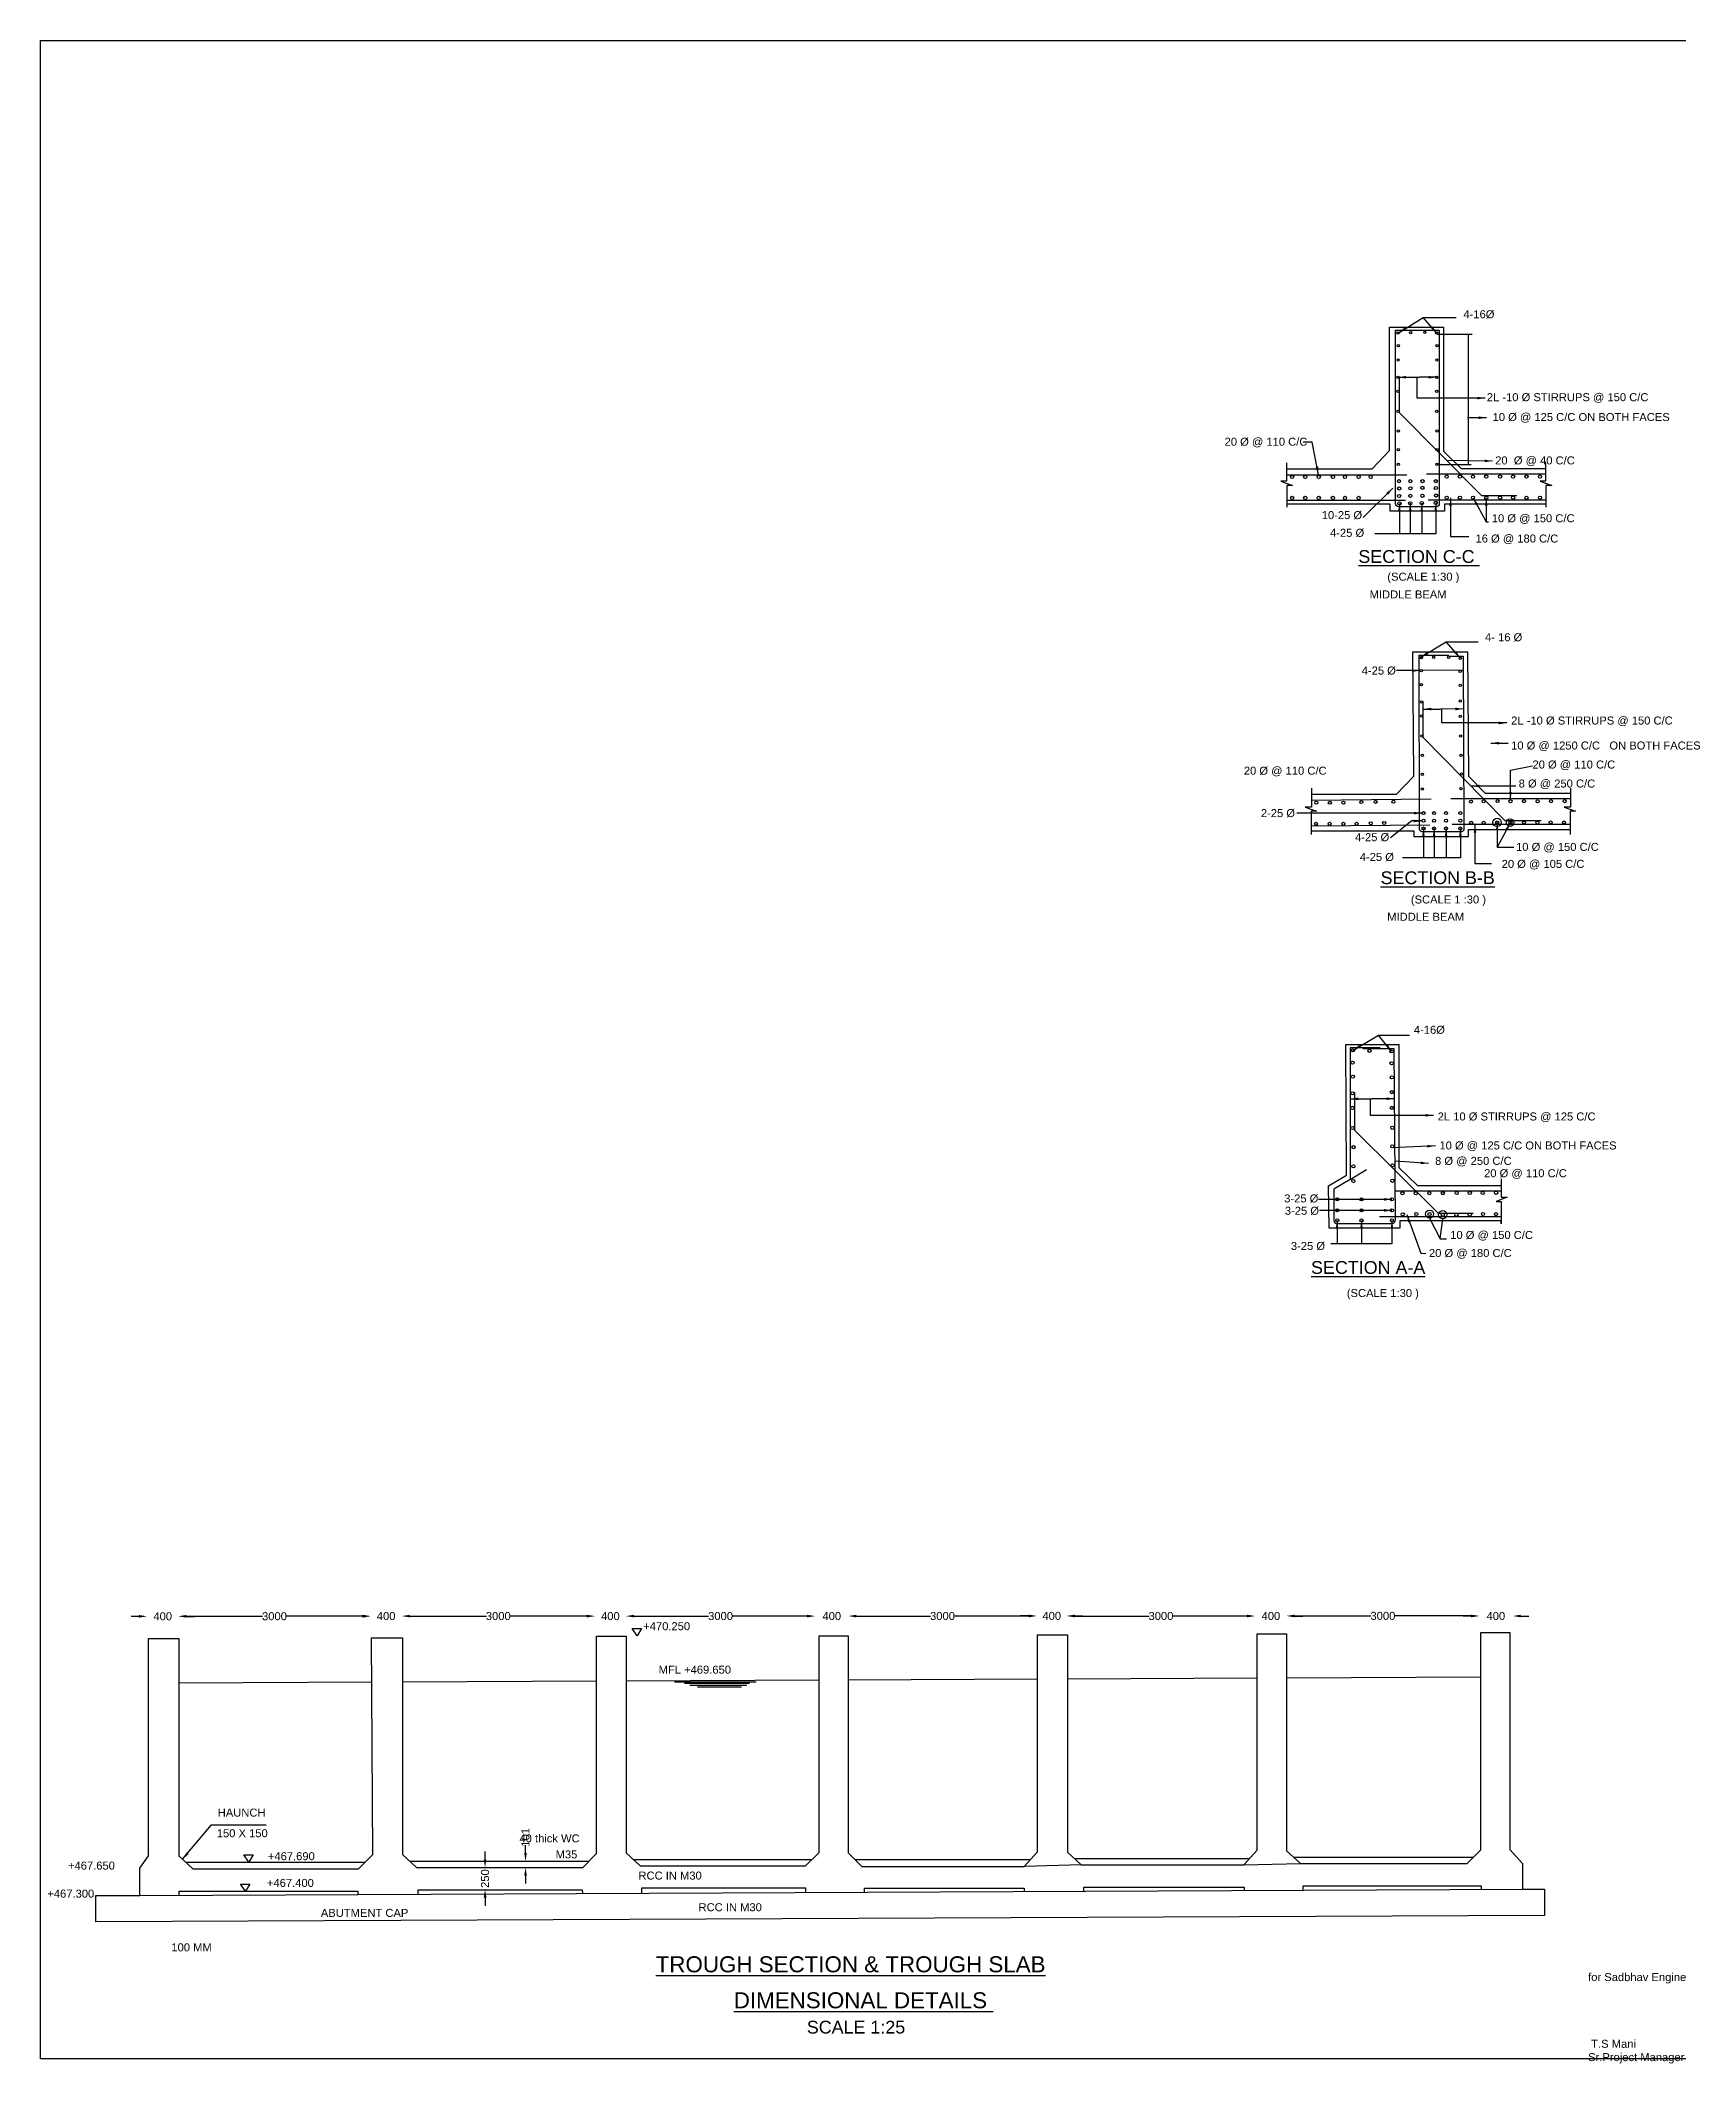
# Model space of a CAD drawing. Header units: millimetres. Extents: x 5124 to 10908727, y 2311 to 36108185.
# Drawn here: x 10857911 to 10883509, y 36076578 to 36108182 of the extents above; entities that cross this region are included whole.
import ezdxf

# ---------------------------------------------------------------- set-up
doc = ezdxf.new("R2010")
doc.units = ezdxf.units.MM
doc.header["$MEASUREMENT"] = 0
for name, color, linetype in [('DIMENSION', 7, 'Continuous'), ('DRAWING', 2, 'Continuous'), ('TEXT', 7, 'Continuous')]:
    doc.layers.add(name, color=color, linetype=linetype)
doc.styles.get("Standard").update_dxf_attribs({"font": 'arial.ttf', "height": 125})
doc.dimstyles.get("Standard").update_dxf_attribs({"dimtxt": 150, "dimasz": 125, "dimexe": 0.18, "dimexo": 0.0625, "dimgap": 0.09, "dimtad": 0, "dimdec": 0, "dimzin": 0, "dimdsep": 46, "dimtxsty": 'Standard', "dimcen": 0.09, "dimse1": 1, "dimse2": 1, "dimadec": 0, "dimazin": 0, "dimtfac": 1, "dimtdec": 0, "dimtofl": 0, "dimtmove": 0, "dimatfit": 3, "dimfxl": 0, "dimtolj": 1, "dimtzin": 0, "dimarcsym": 0})

# ---------------------------------------------------------------- blocks, each defined once
blk = doc.blocks.new('*D9')
at = {"layer": 'Defpoints', "color": 0, "transparency": 16777216}
for p in [(10859576, 36083571), (10860068, 36083571), (10860068, 36083564)]:
    blk.add_point(p, dxfattribs=at)
at = {"layer": 'DIMENSION', "color": 0, "lineweight": -2, "transparency": 16777216}
for p, q in [((10859451, 36083564), (10859326, 36083564)), ((10860193, 36083564), (10860318, 36083564))]:
    blk.add_line(p, q, dxfattribs=at)
at = {"layer": 'DIMENSION', "color": 0, "transparency": 16777216}
for points in [[(10859451, 36083585), (10859451, 36083543), (10859576, 36083564)], [(10860193, 36083585), (10860193, 36083543), (10860068, 36083564)]]:
    blk.add_solid(points, dxfattribs=at)
at = {"layer": 'DIMENSION', "color": 0, "transparency": 16777216, "insert": (10859822, 36083564), "char_height": 125, "attachment_point": 5}
blk.add_mtext('\\A1;400', dxfattribs=at)
blk = doc.blocks.new('*D10')
at = {"layer": 'Defpoints', "color": 0, "transparency": 16777216}
for p in [(10860068, 36083564), (10863068, 36083565), (10863068, 36083564)]:
    blk.add_point(p, dxfattribs=at)
at = {"layer": 'DIMENSION', "color": 0, "lineweight": -2, "transparency": 16777216}
for p, q in [((10860193, 36083565), (10861381, 36083565)), ((10862943, 36083565), (10861754, 36083565))]:
    blk.add_line(p, q, dxfattribs=at)
at = {"layer": 'DIMENSION', "color": 0, "transparency": 16777216}
for points in [[(10860193, 36083586), (10860193, 36083544), (10860068, 36083565)], [(10862943, 36083586), (10862943, 36083544), (10863068, 36083565)]]:
    blk.add_solid(points, dxfattribs=at)
at = {"layer": 'DIMENSION', "color": 0, "transparency": 16777216, "insert": (10861568, 36083565), "char_height": 125, "attachment_point": 5}
blk.add_mtext('\\A1;3000', dxfattribs=at)
blk = doc.blocks.new('*D11')
at = {"layer": 'Defpoints', "color": 0, "transparency": 16777216}
for p in [(10863068, 36083564), (10863558, 36083568), (10863558, 36083564)]:
    blk.add_point(p, dxfattribs=at)
at = {"layer": 'DIMENSION', "color": 0, "lineweight": -2, "transparency": 16777216}
for p, q in [((10862943, 36083568), (10862818, 36083568)), ((10863683, 36083568), (10863808, 36083568))]:
    blk.add_line(p, q, dxfattribs=at)
at = {"layer": 'DIMENSION', "color": 0, "transparency": 16777216}
for points in [[(10862943, 36083589), (10862943, 36083547), (10863068, 36083568)], [(10863683, 36083589), (10863683, 36083547), (10863558, 36083568)]]:
    blk.add_solid(points, dxfattribs=at)
at = {"layer": 'DIMENSION', "color": 0, "transparency": 16777216, "insert": (10863313, 36083568), "char_height": 125, "attachment_point": 5}
blk.add_mtext('\\A1;400', dxfattribs=at)
blk = doc.blocks.new('*D12')
at = {"layer": 'Defpoints', "color": 0, "transparency": 16777216}
for p in [(10863558, 36083568), (10866572, 36083568), (10866572, 36083568)]:
    blk.add_point(p, dxfattribs=at)
at = {"layer": 'DIMENSION', "color": 0, "lineweight": -2, "transparency": 16777216}
for p, q in [((10863683, 36083568), (10864879, 36083568)), ((10866447, 36083568), (10865252, 36083568))]:
    blk.add_line(p, q, dxfattribs=at)
at = {"layer": 'DIMENSION', "color": 0, "transparency": 16777216}
for points in [[(10863683, 36083589), (10863683, 36083547), (10863558, 36083568)], [(10866447, 36083589), (10866447, 36083547), (10866572, 36083568)]]:
    blk.add_solid(points, dxfattribs=at)
at = {"layer": 'DIMENSION', "color": 0, "transparency": 16777216, "insert": (10865065, 36083568), "char_height": 125, "attachment_point": 5}
blk.add_mtext('\\A1;3000', dxfattribs=at)
blk = doc.blocks.new('*D13')
at = {"layer": 'Defpoints', "color": 0, "transparency": 16777216}
for p in [(10866572, 36083568), (10867062, 36083568), (10867062, 36083567)]:
    blk.add_point(p, dxfattribs=at)
at = {"layer": 'DIMENSION', "color": 0, "lineweight": -2, "transparency": 16777216}
for p, q in [((10866447, 36083567), (10866322, 36083567)), ((10867187, 36083567), (10867312, 36083567))]:
    blk.add_line(p, q, dxfattribs=at)
at = {"layer": 'DIMENSION', "color": 0, "transparency": 16777216}
for points in [[(10866447, 36083588), (10866447, 36083547), (10866572, 36083567)], [(10867187, 36083588), (10867187, 36083547), (10867062, 36083567)]]:
    blk.add_solid(points, dxfattribs=at)
at = {"layer": 'DIMENSION', "color": 0, "transparency": 16777216, "insert": (10866817, 36083567), "char_height": 125, "attachment_point": 5}
blk.add_mtext('\\A1;400', dxfattribs=at)
blk = doc.blocks.new('*D14')
at = {"layer": 'Defpoints', "color": 0, "transparency": 16777216}
for p in [(10867062, 36083567), (10870016, 36083568), (10870016, 36083567)]:
    blk.add_point(p, dxfattribs=at)
at = {"layer": 'DIMENSION', "color": 0, "lineweight": -2, "transparency": 16777216}
for p, q in [((10867187, 36083568), (10868352, 36083568)), ((10869891, 36083568), (10868725, 36083568))]:
    blk.add_line(p, q, dxfattribs=at)
at = {"layer": 'DIMENSION', "color": 0, "transparency": 16777216}
for points in [[(10867187, 36083589), (10867187, 36083547), (10867062, 36083568)], [(10869891, 36083589), (10869891, 36083547), (10870016, 36083568)]]:
    blk.add_solid(points, dxfattribs=at)
at = {"layer": 'DIMENSION', "color": 0, "transparency": 16777216, "insert": (10868539, 36083568), "char_height": 125, "attachment_point": 5}
blk.add_mtext('\\A1;3000', dxfattribs=at)
blk = doc.blocks.new('*D15')
at = {"layer": 'Defpoints', "color": 0, "transparency": 16777216}
for p in [(10870016, 36083568), (10870538, 36083568), (10870538, 36083568)]:
    blk.add_point(p, dxfattribs=at)
at = {"layer": 'DIMENSION', "color": 0, "lineweight": -2, "transparency": 16777216}
for p, q in [((10869891, 36083568), (10869766, 36083568)), ((10870663, 36083568), (10870788, 36083568))]:
    blk.add_line(p, q, dxfattribs=at)
at = {"layer": 'DIMENSION', "color": 0, "transparency": 16777216}
for points in [[(10869891, 36083589), (10869891, 36083547), (10870016, 36083568)], [(10870663, 36083589), (10870663, 36083547), (10870538, 36083568)]]:
    blk.add_solid(points, dxfattribs=at)
at = {"layer": 'DIMENSION', "color": 0, "transparency": 16777216, "insert": (10870277, 36083568), "char_height": 125, "attachment_point": 5}
blk.add_mtext('\\A1;400', dxfattribs=at)
blk = doc.blocks.new('*D16')
at = {"layer": 'Defpoints', "color": 0, "transparency": 16777216}
for p in [(10870538, 36083568), (10873476, 36083569), (10873476, 36083568)]:
    blk.add_point(p, dxfattribs=at)
at = {"layer": 'DIMENSION', "color": 0, "lineweight": -2, "transparency": 16777216}
for p, q in [((10870663, 36083569), (10871821, 36083569)), ((10873351, 36083569), (10872193, 36083569))]:
    blk.add_line(p, q, dxfattribs=at)
at = {"layer": 'DIMENSION', "color": 0, "transparency": 16777216}
for points in [[(10870663, 36083590), (10870663, 36083548), (10870538, 36083569)], [(10873351, 36083590), (10873351, 36083548), (10873476, 36083569)]]:
    blk.add_solid(points, dxfattribs=at)
at = {"layer": 'DIMENSION', "color": 0, "transparency": 16777216, "insert": (10872007, 36083569), "char_height": 125, "attachment_point": 5}
blk.add_mtext('\\A1;3000', dxfattribs=at)
blk = doc.blocks.new('*D17')
at = {"layer": 'Defpoints', "color": 0, "transparency": 16777216}
for p in [(10873476, 36083568), (10873952, 36083571), (10873952, 36083568)]:
    blk.add_point(p, dxfattribs=at)
at = {"layer": 'DIMENSION', "color": 0, "lineweight": -2, "transparency": 16777216}
for p, q in [((10873351, 36083571), (10873226, 36083571)), ((10874077, 36083571), (10874202, 36083571))]:
    blk.add_line(p, q, dxfattribs=at)
at = {"layer": 'DIMENSION', "color": 0, "transparency": 16777216}
for points in [[(10873351, 36083592), (10873351, 36083550), (10873476, 36083571)], [(10874077, 36083592), (10874077, 36083550), (10873952, 36083571)]]:
    blk.add_solid(points, dxfattribs=at)
at = {"layer": 'DIMENSION', "color": 0, "transparency": 16777216, "insert": (10873714, 36083571), "char_height": 125, "attachment_point": 5}
blk.add_mtext('\\A1;400', dxfattribs=at)
blk = doc.blocks.new('*D18')
at = {"layer": 'Defpoints', "color": 0, "transparency": 16777216}
for p in [(10873952, 36083568), (10876891, 36083569), (10876891, 36083568)]:
    blk.add_point(p, dxfattribs=at)
at = {"layer": 'DIMENSION', "color": 0, "lineweight": -2, "transparency": 16777216}
for p, q in [((10874077, 36083569), (10875235, 36083569)), ((10876766, 36083569), (10875608, 36083569))]:
    blk.add_line(p, q, dxfattribs=at)
at = {"layer": 'DIMENSION', "color": 0, "transparency": 16777216}
for points in [[(10874077, 36083590), (10874077, 36083548), (10873952, 36083569)], [(10876766, 36083590), (10876766, 36083548), (10876891, 36083569)]]:
    blk.add_solid(points, dxfattribs=at)
at = {"layer": 'DIMENSION', "color": 0, "transparency": 16777216, "insert": (10875421, 36083569), "char_height": 125, "attachment_point": 5}
blk.add_mtext('\\A1;3000', dxfattribs=at)
blk = doc.blocks.new('*D19')
at = {"layer": 'Defpoints', "color": 0, "transparency": 16777216}
for p in [(10876891, 36083569), (10877387, 36083569), (10877387, 36083569)]:
    blk.add_point(p, dxfattribs=at)
at = {"layer": 'DIMENSION', "color": 0, "lineweight": -2, "transparency": 16777216}
for p, q in [((10876766, 36083569), (10876641, 36083569)), ((10877512, 36083569), (10877637, 36083569))]:
    blk.add_line(p, q, dxfattribs=at)
at = {"layer": 'DIMENSION', "color": 0, "transparency": 16777216}
for points in [[(10876766, 36083590), (10876766, 36083548), (10876891, 36083569)], [(10877512, 36083590), (10877512, 36083548), (10877387, 36083569)]]:
    blk.add_solid(points, dxfattribs=at)
at = {"layer": 'DIMENSION', "color": 0, "transparency": 16777216, "insert": (10877139, 36083569), "char_height": 125, "attachment_point": 5}
blk.add_mtext('\\A1;400', dxfattribs=at)
blk = doc.blocks.new('*D20')
at = {"layer": 'Defpoints', "color": 0, "transparency": 16777216}
for p in [(10877387, 36083569), (10880392, 36083571), (10880392, 36083569)]:
    blk.add_point(p, dxfattribs=at)
at = {"layer": 'DIMENSION', "color": 0, "lineweight": -2, "transparency": 16777216}
for p, q in [((10877512, 36083571), (10878703, 36083571)), ((10880267, 36083571), (10879076, 36083571))]:
    blk.add_line(p, q, dxfattribs=at)
at = {"layer": 'DIMENSION', "color": 0, "transparency": 16777216}
for points in [[(10877512, 36083591), (10877512, 36083550), (10877387, 36083571)], [(10880267, 36083591), (10880267, 36083550), (10880392, 36083571)]]:
    blk.add_solid(points, dxfattribs=at)
at = {"layer": 'DIMENSION', "color": 0, "transparency": 16777216, "insert": (10878889, 36083571), "char_height": 125, "attachment_point": 5}
blk.add_mtext('\\A1;3000', dxfattribs=at)
blk = doc.blocks.new('*D21')
at = {"layer": 'Defpoints', "color": 0, "transparency": 16777216}
for p in [(10880392, 36083569), (10880917, 36083569), (10880917, 36083569)]:
    blk.add_point(p, dxfattribs=at)
at = {"layer": 'DIMENSION', "color": 0, "lineweight": -2, "transparency": 16777216}
for p, q in [((10880267, 36083569), (10880142, 36083569)), ((10881042, 36083569), (10881167, 36083569))]:
    blk.add_line(p, q, dxfattribs=at)
at = {"layer": 'DIMENSION', "color": 0, "transparency": 16777216}
for points in [[(10880267, 36083589), (10880267, 36083548), (10880392, 36083569)], [(10881042, 36083589), (10881042, 36083548), (10880917, 36083569)]]:
    blk.add_solid(points, dxfattribs=at)
at = {"layer": 'DIMENSION', "color": 0, "transparency": 16777216, "insert": (10880654, 36083569), "char_height": 125, "attachment_point": 5}
blk.add_mtext('\\A1;400', dxfattribs=at)
blk = doc.blocks.new('*D22')
at = {"layer": 'Defpoints', "color": 0, "transparency": 16777216}
for p in [(10864859, 36079639), (10865095, 36079639), (10865095, 36079294)]:
    blk.add_point(p, dxfattribs=at)
at = {"layer": 'DIMENSION', "color": 0, "lineweight": -2, "transparency": 16777216}
for p, q in [((10864859, 36079764), (10864859, 36079889)), ((10864859, 36079169), (10864859, 36079044))]:
    blk.add_line(p, q, dxfattribs=at)
at = {"layer": 'DIMENSION', "color": 0, "transparency": 16777216}
for points in [[(10864838, 36079764), (10864880, 36079764), (10864859, 36079639)], [(10864838, 36079169), (10864880, 36079169), (10864859, 36079294)]]:
    blk.add_solid(points, dxfattribs=at)
at = {"layer": 'DIMENSION', "color": 0, "transparency": 16777216, "insert": (10864859, 36079467), "char_height": 125, "attachment_point": 5, "rotation": 90}
blk.add_mtext('\\A1;250', dxfattribs=at)
blk = doc.blocks.new('*D23')
at = {"layer": 'Defpoints', "color": 0, "transparency": 16777216}
for p in [(10865491, 36079741), (10865498, 36079741), (10865498, 36079639)]:
    blk.add_point(p, dxfattribs=at)
at = {"layer": 'DIMENSION', "color": 0, "lineweight": -2, "transparency": 16777216}
for p, q in [((10865491, 36079866), (10865491, 36079991)), ((10865491, 36079514), (10865491, 36079389))]:
    blk.add_line(p, q, dxfattribs=at)
at = {"layer": 'DIMENSION', "color": 0, "transparency": 16777216}
for points in [[(10865470, 36079866), (10865512, 36079866), (10865491, 36079741)], [(10865470, 36079514), (10865512, 36079514), (10865491, 36079639)]]:
    blk.add_solid(points, dxfattribs=at)
at = {"layer": 'DIMENSION', "color": 0, "transparency": 16777216, "insert": (10865491, 36080111), "char_height": 125, "attachment_point": 5, "rotation": 90}
blk.add_mtext('\\A1;101', dxfattribs=at)

msp = doc.modelspace()

# ---------------------------------------------------------------- linework, layer by layer
at = {"layer": 'DIMENSION', "color": 0}
msp.add_lwpolyline([(10905157.5, 36076651), (10857910.9, 36076651), (10857910.9, 36108182.4), (10905157.5, 36108182.4)], close=True, dxfattribs=at)
for points in [[(10879737.2, 36103595.7), (10880283.5, 36103595.7)], [(10880225.5, 36101558.8), (10880225.5, 36103595.7)], [(10879734.9, 36101558.8), (10880266.6, 36101558.8)], [(10879507.3, 36098346.9), (10880145.1, 36098349.5)], [(10867159.7, 36083375.3), (10867305.6, 36083375.3), (10867237.1, 36083261.7), (10867159.7, 36083375.3)], [(10867817.7, 36082541.4), (10869096.8, 36082541.4)], [(10867974.9, 36082518.3), (10868988.6, 36082518.3)], [(10868058.6, 36082488.7), (10868948.7, 36082488.7)], [(10868181, 36082460.4), (10868863.7, 36082460.4)], [(10861089.1, 36079836.3), (10861235, 36079836.3), (10861166.5, 36079722.8), (10861089.1, 36079836.3)], [(10861039.4, 36079382.5), (10861185.3, 36079382.5), (10861116.7, 36079269), (10861039.4, 36079382.5)]]:
    msp.add_lwpolyline(points, dxfattribs=at)
for centre, radius in [((10880673.8, 36095967.1), 65.9), ((10880876.8, 36095962.9), 58.8)]:
    msp.add_circle(centre, radius, dxfattribs=at)
at = {"layer": 'DRAWING', "color": 0}
for points in [[(10877381.3, 36101490.6), (10878719.3, 36101490.6), (10878993.4, 36101774.2), (10878993.4, 36103701.2), (10879835.1, 36103701.2), (10879835.1, 36101765.5), (10880111.4, 36101495.3), (10881432.4, 36101495.3)], [(10880982.5, 36101068.3), (10880433, 36101068.3), (10879146.4, 36102365.1), (10879146.4, 36102922.1)], [(10877381.3, 36101582.9), (10877381.3, 36101298.1), (10877294.3, 36101298.1), (10877475.4, 36101227.7), (10877386.3, 36101227.7), (10877386.3, 36100889.2)], [(10881432.4, 36101582.9), (10881432.4, 36101298.1), (10881345.4, 36101298.1), (10881526.5, 36101227.7), (10881437.3, 36101227.7), (10881437.3, 36100889.2)], [(10877381.3, 36101398.5), (10879265, 36101398.5)], [(10879570.1, 36101411.3), (10881432.4, 36101411.3)], [(10877386.3, 36100998.3), (10879240.4, 36100998.3)], [(10881437.3, 36100939.8), (10879849.8, 36100939.8), (10879849.8, 36100830.3), (10879003.4, 36100830.3), (10879003.4, 36100940.6), (10877386.3, 36100940.6)], [(10879595.5, 36101005.1), (10881437.3, 36101005.1)], [(10877771, 36096407), (10879103.9, 36096407), (10879372.3, 36096690.8), (10879357.2, 36098630.7), (10880208.6, 36098630.7), (10880226.1, 36096687.7), (10880489.5, 36096422), (10881818.3, 36096422)], [(10879455.2, 36098580.8), (10879917, 36098579.7)], [(10881818.3, 36096337.3), (10880462.9, 36096337.3), (10879519.5, 36097295), (10879519.5, 36097860.5)], [(10877771, 36096499.5), (10877771, 36096207), (10877674.9, 36096207), (10877850.8, 36096140.6), (10877767.9, 36096140.6), (10877767.9, 36095776.8)], [(10881818.3, 36096499.5), (10881818.3, 36096207), (10881722.1, 36096207), (10881898, 36096140.6), (10881815.1, 36096140.6), (10881815.1, 36095776.8)], [(10877771, 36096314.3), (10879644.7, 36096333.7)], [(10880462.9, 36096337.3), (10879948.8, 36096337.3)], [(10881363.7, 36095993.3), (10880799.9, 36095993.3), (10880462.9, 36096337.3)], [(10879623.3, 36095925.7), (10877767.9, 36095909.1)], [(10877767.9, 36095837.2), (10879371.1, 36095837.2), (10879371.1, 36095749.2), (10880224.6, 36095749.2), (10880224.6, 36095857.6), (10881815.1, 36095857.6)], [(10881815.1, 36095933.1), (10879971.9, 36095933.1)], [(10878041.2, 36090289.8), (10878319.5, 36090458.1), (10878310.5, 36092498.2), (10879138.4, 36092498.2), (10879138.4, 36090576), (10879428.5, 36090296.4), (10880744.9, 36090296.4)], [(10878844.5, 36092443.3), (10878377.7, 36092443.3), (10878377.7, 36090389.1), (10878123.3, 36090236.6)], [(10878445.9, 36091745.4), (10878445.9, 36091161), (10879750.7, 36089864.9), (10880297.2, 36089864.9)], [(10878377.7, 36090389.1), (10878630.4, 36090546.2)], [(10880735.4, 36090397.9), (10880735.4, 36090113.6), (10880831.7, 36090113.6), (10880657, 36090046.9), (10880737.5, 36090046.9), (10880737.5, 36089697.5)], [(10880737.5, 36089697.5), (10880737.5, 36089744.8), (10879152, 36089744.8), (10879152, 36089629.5), (10878048, 36089629.5), (10878041.2, 36090289.8)], [(10879081.3, 36090210.7), (10880735.4, 36090210.7)], [(10878833.5, 36089808.2), (10880737.5, 36089808.2)], [(10879617.8, 36089786.8), (10879786.2, 36089464), (10879880.6, 36089464)], [(10879786.2, 36089464), (10879825.2, 36089773.7)], [(10858776.8, 36078790), (10858776.8, 36079203.9), (10859464.6, 36079203.9), (10859464.6, 36079628.8), (10859601.5, 36079824.1), (10859601.5, 36083218.6), (10860071.4, 36083218.6), (10860071.4, 36079823.8), (10860291.3, 36079621.9), (10862881, 36079621.9), (10863104.3, 36079845.5), (10863083.5, 36083229.1), (10863569.1, 36083229.1), (10863569.1, 36079842.1), (10863788.7, 36079639.4), (10866386.4, 36079639.4), (10866600.4, 36079860.7), (10866600.4, 36083253.7), (10867062.5, 36083253.7), (10867062.5, 36079868.2), (10867280.2, 36079666.1), (10869867.2, 36079666.1), (10870078.6, 36079876.2), (10870078.6, 36083262), (10870533.4, 36083262), (10870533.4, 36079869.7), (10870744.8, 36079657.4), (10873284.4, 36079657.4), (10873489.2, 36079883.6), (10873489.2, 36083276.9), (10873961.8, 36083276.9), (10873961.8, 36079881.8), (10874172.8, 36079682.3), (10876713.8, 36079682.3), (10876925.9, 36079909), (10876925.9, 36083293.2), (10877384.4, 36083293.2), (10877384.4, 36079902.9), (10877602.9, 36079704.7), (10880206.1, 36079704.7), (10880419.3, 36079913.9), (10880419.3, 36083309.4), (10880874.9, 36083309.4), (10880874.9, 36079922.8), (10881073, 36079704.5), (10881073, 36079303), (10881415.4, 36079303), (10881415.4, 36078888.6), (10858776.8, 36078790)], [(10860071.4, 36082526.6), (10863087.7, 36082540.4)], [(10863569.1, 36082542.6), (10866600.4, 36082556.5)], [(10867062.5, 36082558.6), (10870078.6, 36082572.4)], [(10870533.4, 36082574.5), (10873489.2, 36082588)], [(10873961.8, 36082590.2), (10876925.9, 36082603.7)], [(10877384.4, 36082605.8), (10880419.3, 36082619.7)], [(10860181.4, 36079722.9), (10862981.6, 36079722.7)], [(10863678.9, 36079740.7), (10866479.2, 36079740.6)], [(10867171.3, 36079767.1), (10869971.6, 36079767)], [(10870639.1, 36079763.5), (10873380.4, 36079763.4)], [(10874172.8, 36079682.3), (10873284.4, 36079657.4)], [(10874067.3, 36079782.1), (10876807, 36079781.9)], [(10876713.8, 36079682.3), (10877602.9, 36079704.7)], [(10877493.6, 36079803.8), (10880293.9, 36079803.6)], [(10874217, 36079271.6), (10874217, 36079333.6), (10876720.4, 36079333.6), (10876720.6, 36079283.1)], [(10877641.9, 36079287.3), (10877641.9, 36079356.5), (10880425.1, 36079356.5), (10880425.3, 36079300.1)], [(10859464.6, 36079203.9), (10881073, 36079303)], [(10860076.9, 36079206.7), (10860076.9, 36079269), (10862868.2, 36079269), (10862868.4, 36079219.5)], [(10863810.9, 36079223.8), (10863810.9, 36079293.8), (10866378.6, 36079293.8), (10866378.8, 36079235.6)], [(10867306.8, 36079239.9), (10867306.8, 36079323.1), (10869866.1, 36079323.1), (10869866.4, 36079251.6)], [(10870788, 36079255.8), (10870788, 36079318.9), (10873285, 36079318.9), (10873285.2, 36079267.3)]]:
    msp.add_lwpolyline(points, dxfattribs=at)
msp.add_lwpolyline([(10879087.4, 36103655), (10879770.7, 36103655), (10879770.7, 36100945.8, -0.4142136), (10879720.7, 36100895.8), (10879137.4, 36100895.8, -0.4142136), (10879087.4, 36100945.8)], format="xyb", close=True, dxfattribs=at)
for points in [[(10879923, 36098563.9), (10880144.1, 36098565), (10880155.5, 36095861, -0.4142136), (10880115.5, 36095821), (10879501.2, 36095821, -0.4142136), (10879461.2, 36095861), (10879455.2, 36098580.8)], [(10878123.3, 36090236.6), (10878123.3, 36089747.9, 0.4596701), (10878180, 36089699.3), (10879033.9, 36089702.9, 0.4461714), (10879084.4, 36089759.6), (10879066.3, 36092428.1), (10878575.4, 36092428.1)]]:
    msp.add_lwpolyline(points, format="xyb", dxfattribs=at)
for centre, radius in [((10879126.5, 36103612.3), 17.7), ((10879130.3, 36103412.8), 17.7), ((10879323.1, 36103616.4), 17.7), ((10879544.4, 36103622.5), 17.7), ((10879731.2, 36103612.3), 17.7), ((10879735, 36103412.8), 17.7), ((10879127.4, 36103188.6), 17.7), ((10879732.1, 36103188.6), 17.7), ((10879125.6, 36102921), 17.7), ((10879126.5, 36102699.7), 17.7), ((10879730.4, 36102921), 17.7), ((10879731.3, 36102699.7), 17.7), ((10879126.6, 36102389.4), 17.7), ((10879731.3, 36102389.4), 17.7), ((10879130.2, 36102082.4), 17.7), ((10879734.9, 36102082.4), 17.7), ((10879130.2, 36101789.9), 17.7), ((10879734.9, 36101789.9), 17.7), ((10879130.2, 36101558.8), 17.7), ((10879734.9, 36101558.8), 17.7), ((10877471, 36101363.9), 25.2), ((10877675.5, 36101363.9), 25.2), ((10877886.3, 36101363.9), 25.2), ((10878107.5, 36101363.9), 25.2), ((10878296.5, 36101363.9), 25.2), ((10878509.7, 36101363.9), 25.2), ((10878698.7, 36101363.9), 25.2), ((10879140.3, 36101297.4), 25.2), ((10879143.7, 36101183.5), 25.2), ((10879317, 36101297.4), 25.2), ((10879319, 36101186.2), 25.2), ((10879506.2, 36101193.3), 25.2), ((10879508.7, 36101297.4), 25.2), ((10879716, 36101297.4), 25.2), ((10879717.2, 36101190.8), 25.2), ((10879886.1, 36101369.3), 25.2), ((10880093, 36101369.3), 25.2), ((10880297.7, 36101369.3), 25.2), ((10880504.1, 36101369.3), 25.2), ((10880721, 36101369.3), 25.2), ((10880924.3, 36101369.3), 25.2), ((10881133, 36101369.3), 25.2), ((10881344.4, 36101369.3), 25.2), ((10877471, 36101036.6), 25.2), ((10877675.5, 36101036.6), 25.2), ((10877886.3, 36101036.6), 25.2), ((10878107.5, 36101036.6), 25.2), ((10878296.5, 36101036.6), 25.2), ((10878509.7, 36101036.6), 25.2), ((10879142.8, 36101066.2), 25.2), ((10879147.4, 36100950.5), 25.2), ((10879316, 36100951.6), 25.2), ((10879318.1, 36101068.9), 25.2), ((10879495.8, 36100955), 25.2), ((10879506.2, 36101069.8), 25.2), ((10879714.9, 36100958.3), 25.2), ((10879720.5, 36101074), 25.2), ((10879886.1, 36101039.8), 25.2), ((10880093, 36101039.8), 25.2), ((10880297.7, 36101039.8), 25.2), ((10880504.1, 36101039.8), 25.2), ((10880721, 36101039.8), 25.2), ((10880924.3, 36101039.8), 25.2), ((10881133, 36101039.8), 25.2), ((10881344.4, 36101039.8), 25.2), ((10879490.9, 36098338.2), 18.6), ((10879491.7, 36098541.7), 18.6), ((10879681.1, 36098546.6), 18.6), ((10879914.6, 36098543.9), 18.6), ((10880096.8, 36098328.6), 18.6), ((10880100.2, 36098531.9), 18.6), ((10879490.9, 36098119.4), 18.6), ((10880098.6, 36098107.6), 18.6), ((10879493.9, 36097849.6), 18.6), ((10880098.6, 36097864.8), 18.6), ((10879497.1, 36097627.1), 18.6), ((10880098.6, 36097624.5), 18.6), ((10879498.6, 36097315), 18.6), ((10879506.6, 36097013.3), 18.6), ((10880106.5, 36097315.9), 18.6), ((10880108.4, 36097014), 18.6), ((10879506.6, 36096715.6), 18.6), ((10880117.5, 36096724), 18.6), ((10879506.6, 36096487), 18.6), ((10880110.5, 36096494.3), 18.6), ((10877847.6, 36096275), 23.9), ((10878059.9, 36096273.7), 23.9), ((10878270.9, 36096275), 23.9), ((10878551.8, 36096284), 23.9), ((10878774.3, 36096287.8), 23.9), ((10879053.5, 36096290.4), 23.9), ((10879523.1, 36096111.7), 23.9), ((10879688.9, 36096111.7), 23.9), ((10879876.1, 36096111.7), 23.9), ((10880099.8, 36096111.7), 23.9), ((10880266.7, 36096292.3), 23.9), ((10880462.1, 36096296.2), 23.9), ((10880680.9, 36096299.2), 23.9), ((10880882.7, 36096296.2), 23.9), ((10881094.7, 36096299.1), 23.9), ((10881306.7, 36096295.2), 23.9), ((10881514.8, 36096298.2), 23.9), ((10881728.7, 36096298.2), 23.9), ((10877842, 36095944.4), 23.9), ((10878057.4, 36095944.4), 23.9), ((10878270.2, 36095944.4), 23.9), ((10878479.9, 36095944.4), 23.9), ((10878699.5, 36095952.4), 23.9), ((10878908.8, 36095958.1), 23.9), ((10879523.1, 36095993.3), 23.9), ((10879523.1, 36095872.1), 23.9), ((10879688.9, 36095993.3), 23.9), ((10879688.9, 36095872.1), 23.9), ((10879876.1, 36095993.3), 23.9), ((10879876.1, 36095872.1), 23.9), ((10880099.8, 36095993.3), 23.9), ((10880099.8, 36095872.1), 23.9), ((10880268.3, 36095960.7), 23.9), ((10880464.4, 36095960.7), 23.9), ((10880674.6, 36095966.4), 23.9), ((10880883.1, 36095964.4), 23.9), ((10881092.6, 36095964.4), 23.9), ((10881304, 36095963.8), 23.9), ((10881511.1, 36095965.9), 23.9), ((10881721, 36095966.6), 23.9), ((10878420.9, 36092406.1), 24.9), ((10878679.5, 36092399.4), 24.9), ((10879024.5, 36092390.2), 24.9), ((10878415.1, 36092213.7), 24.9), ((10878417.9, 36091995.5), 24.9), ((10879024.5, 36092203.8), 24.9), ((10879029.4, 36091984.3), 24.9), ((10878413.6, 36091734.9), 24.9), ((10879028.6, 36091753), 24.9), ((10878413.3, 36091507.2), 24.9), ((10879028.6, 36091507.8), 24.9), ((10878413.3, 36091193.3), 24.9), ((10879035.8, 36091196.2), 24.9), ((10878430.6, 36090893.3), 24.9), ((10879036.3, 36090905.5), 24.9), ((10878427.5, 36090364.7), 24.9), ((10878427.7, 36090593.7), 24.9), ((10879036.7, 36090368.7), 24.9), ((10879041.4, 36090608.5), 24.9), ((10878176.3, 36090078.3), 24.9), ((10878554.6, 36090078.3), 24.9), ((10879031, 36090078.3), 24.9), ((10879194.9, 36090173.3), 24.9), ((10879404.1, 36090172.4), 24.9), ((10879614.1, 36090174.3), 24.9), ((10879825.9, 36090174.3), 24.9), ((10880041.9, 36090176.4), 24.9), ((10880246.3, 36090177.5), 24.9), ((10880448.4, 36090176.4), 24.9), ((10880658.1, 36090180.7), 24.9), ((10878176.3, 36089905.8), 24.9), ((10878176.3, 36089749.9), 24.9), ((10878554.6, 36089905.8), 24.9), ((10878554.6, 36089749.9), 24.9), ((10879031, 36089905.8), 24.9), ((10879031, 36089749.9), 24.9), ((10879199.9, 36089844.6), 24.9), ((10879410.7, 36089848.3), 24.9), ((10879617.8, 36089848.8), 62), ((10879617.8, 36089848.8), 24.9), ((10879825.2, 36089838.4), 64.7), ((10879825.2, 36089838.4), 24.9), ((10880038, 36089837.3), 24.9), ((10880246.3, 36089840), 24.9), ((10880452.7, 36089850.5), 24.9), ((10880657, 36089846.2), 24.9)]:
    msp.add_circle(centre, radius, dxfattribs=at)

# ---------------------------------------------------------------- texts
at = {"layer": 'DIMENSION', "color": 0}
for s, height, p in [('%%USECTION C-C ', 200, (10878505.7, 36100020.7)), ('%%USECTION B-B', 200, (10878853.2, 36095002.4)), ('%%USECTION A-A', 200, (10877766.5, 36088914.3)), ('%%UTROUGH SECTION & TROUGH SLAB', 250, (10867524.8, 36078003.3)), ('%%UDIMENSIONAL DETAILS ', 250, (10868745.7, 36077440.9)), ('SCALE 1:25', 200, (10869886.9, 36077046.5))]:
    msp.add_text(s, height=height, dxfattribs=at).set_placement(p)
at = {"layer": 'DIMENSION', "color": 0, "insert": (10882096, 36077990.9), "char_height": 125, "width": 3014.668, "attachment_point": 1}
msp.add_mtext('for Sadbhav Engineering LImited \\P\\P\\P\\P\\P T.S Mani  \\PSr.Project Manager ', dxfattribs=at)
at = {"layer": 'TEXT', "color": 0}
for s, p in [('4-16Ø ', (10880146.6, 36103842.7)), ('2L -10 Ø STIRRUPS @ 150 C/C', (10880512.8, 36102547.2)), ('10 Ø @ 125 C/C ON BOTH FACES ', (10880603.5, 36102237.1)), ('20 Ø @ 110 C/C ', (10876415.7, 36101851.5)), ('20  Ø @ 40 C/C ', (10880643.5, 36101559.5)), ('10-25 Ø ', (10877933.5, 36100704.9)), ('4-25 Ø ', (10878062.9, 36100428.3)), ('10 Ø @ 150 C/C ', (10880591, 36100655.8)), ('16 Ø @ 180 C/C ', (10880336.6, 36100339)), ('(SCALE 1:30 )', (10878958.4, 36099743)), ('MIDDLE BEAM ', (10878681.1, 36099465.8)), ('4- 16 Ø ', (10880484.8, 36098796.5)), ('4-25 Ø ', (10878558.1, 36098276.6)), ('2L -10 Ø STIRRUPS @ 150 C/C', (10880893.1, 36097496)), ('10 Ø @ 1250 C/C   ON BOTH FACES ', (10880892.7, 36097105.7)), ('20 Ø @ 110 C/C ', (10876715.9, 36096712.1)), ('20 Ø @ 110 C/C ', (10881226.6, 36096808.5)), ('8 Ø @ 250 C/C ', (10881010.6, 36096511.8)), ('2-25 Ø ', (10876982.2, 36096049.5)), ('4-25 Ø ', (10878454, 36095673.4)), ('4-25 Ø ', (10878527.8, 36095364.5)), ('10 Ø @ 150 C/C ', (10880970.1, 36095521.8)), ('20 Ø @ 105 C/C ', (10880745.1, 36095256.5)), ('(SCALE 1 :30 )', (10879326.1, 36094700.3)), ('MIDDLE BEAM ', (10878956.5, 36094430)), ('4-16Ø ', (10879372.2, 36092664.8)), ('2L 10 Ø STIRRUPS @ 125 C/C ', (10879744.7, 36091310.5)), ('8 Ø @ 250 C/C ', (10879704.4, 36090617)), ('10 Ø @ 125 C/C ON BOTH FACES ', (10879772.6, 36090857.6)), ('20 Ø @ 110 C/C ', (10880470.1, 36090423.8)), ('3-25 Ø ', (10877346.8, 36090030.4)), ('3-25 Ø ', (10877356.6, 36089837.6)), ('10 Ø @ 150 C/C ', (10879941, 36089459.4)), ('3-25 Ø ', (10877451.4, 36089287.5)), ('20 Ø @ 180 C/C ', (10879608.8, 36089177.4)), ('(SCALE 1:30 )', (10878325.5, 36088552.4)), ('+470.250', (10867330, 36083347.7)), ('MFL +469.650', (10867571.2, 36082668.3)), ('HAUNCH ', (10860681, 36080435.3)), ('150 X 150 ', (10860666.4, 36080113.2)), ('40 thick WC ', (10865396.2, 36080032.7)), ('+467.650', (10858341.1, 36079607.4)), ('+467.690', (10861464.7, 36079754.5)), ('M35', (10865961.2, 36079782.5)), ('+467.400', (10861450, 36079337.3)), ('RCC IN M30 ', (10867255.7, 36079451.8)), ('+467.300', (10858018.2, 36079169.8)), ('RCC IN M30 ', (10868194.7, 36078957.1)), ('ABUTMENT CAP', (10862292.2, 36078868.8)), ('100 MM ', (10859956.6, 36078330.3))]:
    msp.add_text(s, height=125, dxfattribs=at).set_placement(p)

# ---------------------------------------------------------------- dimensions: what is measured, and where the dimension line sits
at = {"layer": 'DIMENSION', "color": 0}
for base, p1, p2, text, picture, middle in [((10860068.1, 36083563.8), (10859575.6, 36083571), (10860068.1, 36083571), '400', '*D9', (10859821.8, 36083563.8)), ((10863558.4, 36083567.9), (10863067.6, 36083563.8), (10863558.4, 36083563.8), '400', '*D11', (10863313, 36083567.9)), ((10866572.1, 36083567.8), (10863558.4, 36083567.9), (10866572.1, 36083567.9), '3000', '*D12', (10865065.3, 36083567.8)), ((10867061.8, 36083567.4), (10866572.1, 36083567.8), (10867061.8, 36083567.8), '400', '*D13', (10866816.9, 36083567.4)), ((10870016, 36083567.9), (10867061.8, 36083567.4), (10870016, 36083567.4), '3000', '*D14', (10868538.9, 36083567.9)), ((10870538.3, 36083568.2), (10870016, 36083567.9), (10870538.3, 36083567.9), '400', '*D15', (10870277.2, 36083568.2)), ((10873475.7, 36083569.2), (10870538.3, 36083568.2), (10873475.7, 36083568.2), '3000', '*D16', (10872007, 36083569.2)), ((10873951.7, 36083571.3), (10873475.7, 36083568.2), (10873951.7, 36083568.2), '400', '*D17', (10873713.7, 36083571.3)), ((10876891.1, 36083569.2), (10873951.7, 36083568.2), (10876891.1, 36083568.2), '3000', '*D18', (10875421.4, 36083569.2)), ((10877387.2, 36083569), (10876891.1, 36083569.2), (10877387.2, 36083569.2), '400', '*D19', (10877139.2, 36083569)), ((10880391.6, 36083570.6), (10877387.2, 36083569.2), (10880391.6, 36083569.2), '3000', '*D20', (10878889.4, 36083570.6)), ((10880917.1, 36083568.5), (10880391.6, 36083569.2), (10880917.1, 36083569.2), '400', '*D21', (10880654.4, 36083568.5))]:
    dim = msp.add_linear_dim(base=base, p1=p1, p2=p2, text=text, dimstyle='Standard', dxfattribs=at)
    dim.commit()
    dim.dimension.update_dxf_attribs({"geometry": picture, "text_midpoint": middle})
dim = msp.add_linear_dim(base=(10863067.6141, 36083564.8849), p1=(10860068.1026, 36083563.7596), p2=(10863067.6141, 36083563.7596), dimstyle='Standard', dxfattribs=at)
dim.commit()
dim.dimension.update_dxf_attribs({"geometry": '*D10', "text_midpoint": (10861567.8584, 36083564.8849)})
dim = msp.add_linear_dim(base=(10865491.3, 36079740.6), p1=(10865497.9, 36079639.4), p2=(10865497.9, 36079740.6), angle=90, dimstyle='Standard', dxfattribs=at)
dim.commit()
dim.dimension.update_dxf_attribs({"geometry": '*D23', "text_midpoint": (10865491.3, 36080110.8)})
dim = msp.add_linear_dim(base=(10864859.3, 36079639.4), p1=(10865094.8, 36079293.8), p2=(10865094.8, 36079639.4), angle=90, text='250', dimstyle='Standard', dxfattribs=at)
dim.commit()
dim.dimension.update_dxf_attribs({"geometry": '*D22', "text_midpoint": (10864859.3, 36079466.6)})

# ---------------------------------------------------------------- leaders
for points in [[(10879126.5, 36103612.3), (10879518.4, 36103852.5), (10880034.4, 36103852.5)], [(10879731.2, 36103612.3), (10879518.4, 36103852.5)], [(10879125.6, 36102921), (10879468.7, 36102921)], [(10880487.9, 36102595.2), (10879425.2, 36102595.2), (10879425.2, 36102921)], [(10879730.4, 36102921), (10879468.7, 36102921)], [(10880510.6, 36102288.7), (10880209.1, 36102288.7)], [(10877883.9, 36101398.5), (10877785.4, 36101906.3), (10877643.1, 36101906.3)], [(10880602.1, 36101612.7), (10879882.9, 36101622.8)], [(10879045.3, 36101187.9), (10878581.1, 36100732.2)], [(10879714.9, 36100958.3), (10879714.9, 36100473.7), (10878761.9, 36100473.7)], [(10879147.4, 36100950.5), (10879147.4, 36100473.7)], [(10879316, 36100951.6), (10879316, 36100473.7)], [(10879495.8, 36100955), (10879495.8, 36100473.7)], [(10879946.9, 36101035), (10879946.9, 36100430.7), (10880230.5, 36100430.7)], [(10880297.7, 36101039.8), (10880504.1, 36100660.7)], [(10880504.1, 36101039.8), (10880504.1, 36100660.7), (10880538.2, 36100660.7)], [(10879473.1, 36098541.7), (10879879.8, 36098788.8), (10880375.2, 36098788.8)], [(10880100.2, 36098531.9), (10879879.8, 36098788.8)], [(10879472.3, 36098338.2), (10879104.2, 36098338.2)], [(10879519.5, 36097737.9), (10879790.3, 36097737.9)], [(10880147.6, 36097739.4), (10879790.3, 36097737.9)], [(10880825.3, 36097519.8), (10879809.6, 36097519.8), (10879809.6, 36097737.9)], [(10880577.8, 36097204.6), (10880845, 36097204.6)], [(10880882.5, 36096317), (10880882.5, 36096783.5), (10881228.4, 36096848.7)], [(10880269.9, 36096535.7), (10880967.8, 36096535.7)], [(10879499.1, 36096111.7), (10877542.2, 36096111.7)], [(10879496.4, 36095989.2), (10879342.1, 36095989.2), (10879006.5, 36095727.2)], [(10880099.8, 36095872.1), (10880099.8, 36095413.8), (10879196.1, 36095413.8)], [(10879523.1, 36095872.1), (10879523.1, 36095413.8)], [(10879688.9, 36095872.1), (10879688.9, 36095413.8)], [(10879876.1, 36095872.1), (10879876.1, 36095413.8)], [(10880328.3, 36095933.1), (10880328.3, 36095322.8), (10880585.3, 36095322.8)], [(10880674.6, 36095966.4), (10880674.6, 36095582.5), (10880932.7, 36095582.5)], [(10880883.1, 36095964.4), (10880674.6, 36095582.5)], [(10878420.9, 36092406.1), (10878820.6, 36092644.7), (10879307.1, 36092644.7)], [(10879024.5, 36092390.2), (10878820.6, 36092644.7)], [(10878377.7, 36091648.1), (10878718.3, 36091648.1)], [(10879071.5, 36091650.5), (10878718.3, 36091648.1)], [(10879679.8, 36091390.6), (10878695.8, 36091390.6), (10878695.8, 36091648.1)], [(10879708.8, 36090913.9), (10879036.3, 36090880.6)], [(10879602.6, 36090640.1), (10879078.2, 36090676.5)], [(10879031, 36090078.3), (10877880.4, 36090078.3)], [(10879031, 36089905.8), (10877900, 36089905.8)], [(10879261.4, 36089841.3), (10879481.8, 36089237.2), (10879562.2, 36089233)], [(10879031, 36089749.9), (10879031, 36089382.9), (10878075.3, 36089382.9)], [(10878172.5, 36089747.9), (10878172.5, 36089382.9)], [(10878554.6, 36089749.9), (10878554.6, 36089382.9)], [(10860132.2, 36079768), (10860581.8, 36080308.1), (10861435.8, 36080308.1)]]:
    msp.add_leader(points, dimstyle='Standard', override={"dimgap": 0.09, "dimtad": 0}, dxfattribs=at)

doc.saveas('drawing.dxf')
